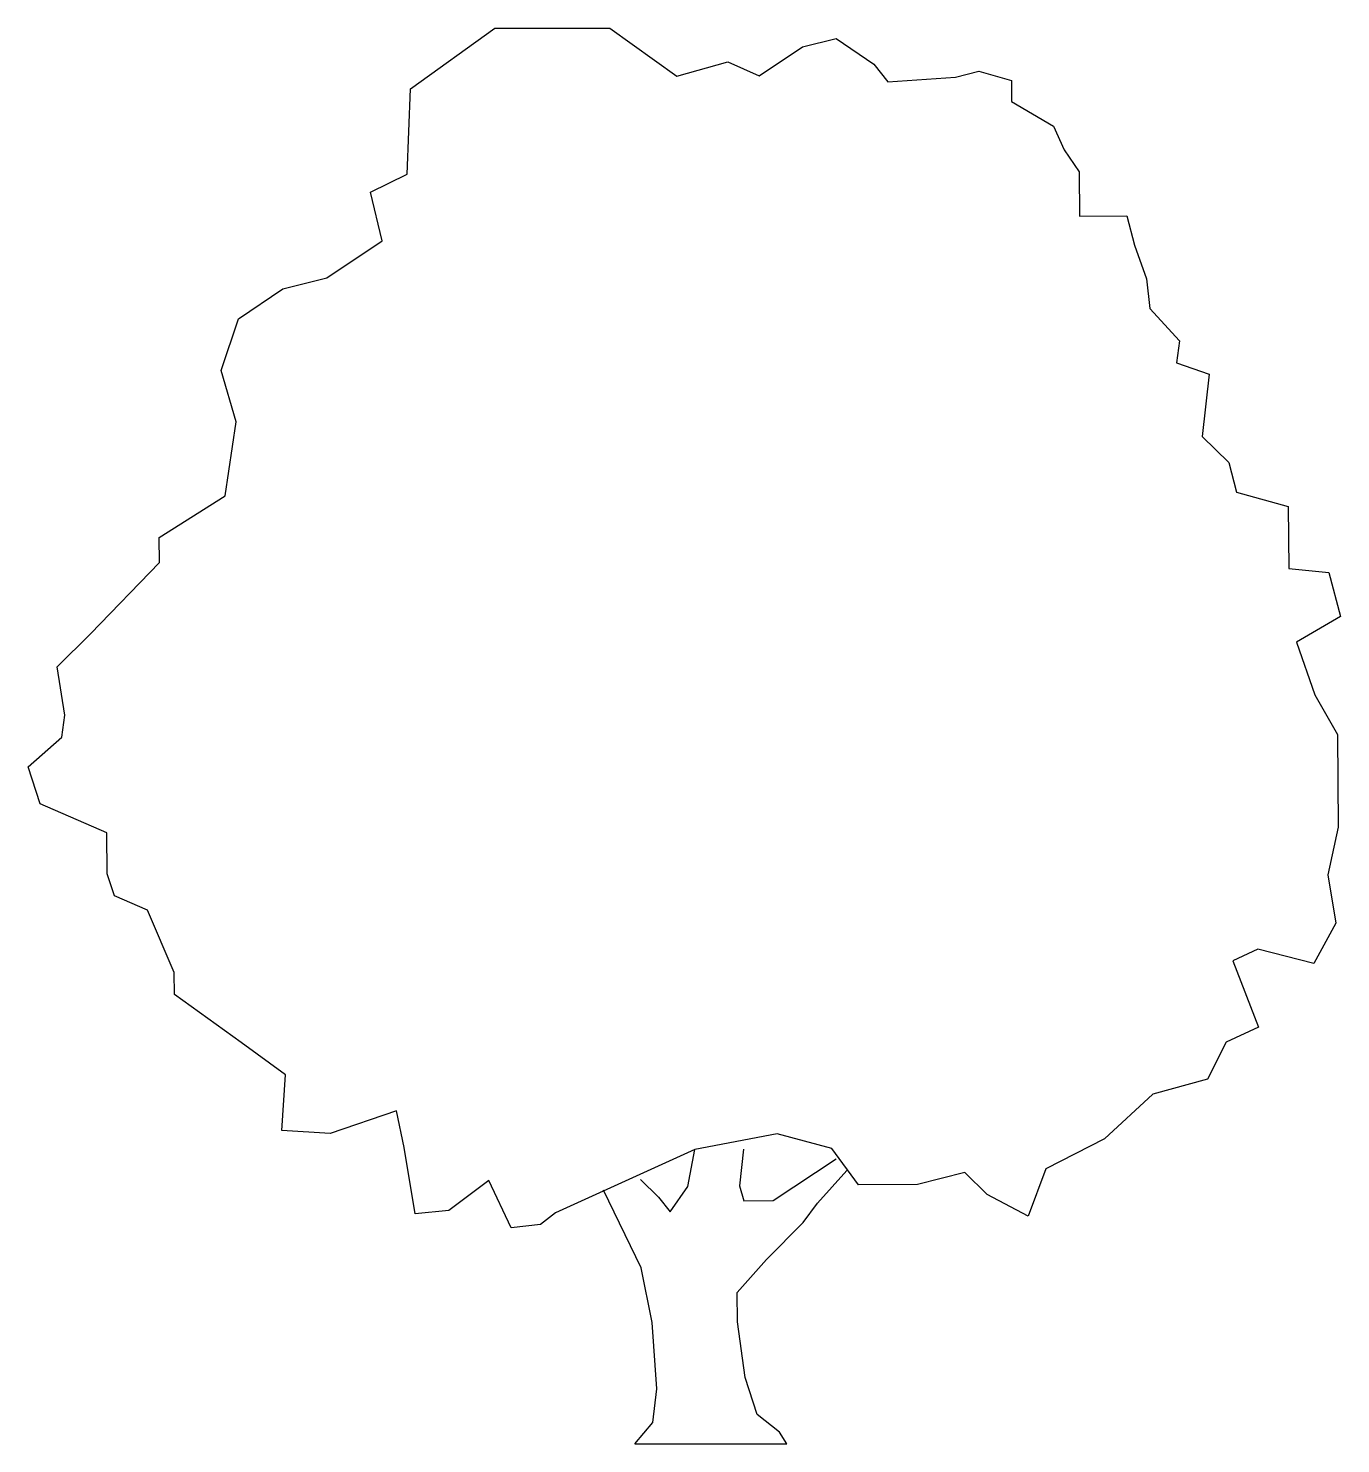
# Model space of a CAD drawing. Header units: metres. Extents: x -4.9 to 5.7, y 0 to 11.4.
import ezdxf

# ---------------------------------------------------------------- set-up
doc = ezdxf.new("R2010")
doc.units = ezdxf.units.M
doc.header["$LTSCALE"] = 0.2

msp = doc.modelspace()

# ---------------------------------------------------------------- linework, layer by layer
for p, q in [((-1.839, 10.257), (-1.81, 10.947)), ((3.47, 10.452), (3.591, 10.274)), ((-2.135, 10.11), (-1.839, 10.257)), ((3.591, 10.274), (3.594, 9.917)), ((-2.039, 9.719), (-2.135, 10.11)), ((3.594, 9.917), (3.977, 9.92)), ((3.977, 9.92), (4.038, 9.682)), ((-2.488, 9.418), (-2.039, 9.719)), ((4.038, 9.682), (4.134, 9.41)), ((-2.844, 9.33), (-2.488, 9.418)), ((4.134, 9.41), (4.161, 9.172)), ((-3.2, 9.089), (-2.844, 9.33)), ((4.161, 9.172), (4.402, 8.91)), ((-3.341, 8.671), (-3.2, 9.089)), ((4.402, 8.91), (4.378, 8.731)), ((4.378, 8.731), (4.642, 8.64)), ((-3.219, 8.255), (-3.341, 8.671)), ((4.642, 8.64), (4.586, 8.137)), ((-3.308, 7.658), (-3.219, 8.255)), ((4.586, 8.137), (4.801, 7.926)), ((4.801, 7.926), (4.862, 7.688)), ((4.862, 7.688), (5.28, 7.572)), ((-3.841, 7.322), (-3.308, 7.658)), ((5.28, 7.572), (5.284, 7.07)), ((-3.84, 7.118), (-3.841, 7.322)), ((-4.397, 6.543), (-3.84, 7.118)), ((5.284, 7.07), (5.608, 7.039)), ((5.608, 7.039), (5.704, 6.682)), ((5.704, 6.682), (5.348, 6.475)), ((-4.667, 6.277), (-4.397, 6.543)), ((5.348, 6.475), (5.496, 6.051)), ((-4.605, 5.886), (-4.667, 6.277)), ((5.496, 6.051), (5.678, 5.729)), ((-4.629, 5.707), (-4.605, 5.886)), ((5.678, 5.729), (5.684, 4.98)), ((-4.899, 5.467), (-4.629, 5.707)), ((-4.803, 5.17), (-4.899, 5.467)), ((-4.265, 4.936), (-4.803, 5.17)), ((-4.263, 4.604), (-4.265, 4.936)), ((5.684, 4.98), (5.601, 4.596)), ((-4.202, 4.426), (-4.263, 4.604)), ((5.601, 4.596), (5.664, 4.205)), ((-3.937, 4.309), (-4.202, 4.426)), ((-3.72, 3.808), (-3.937, 4.309)), ((5.664, 4.205), (5.488, 3.88)), ((5.036, 3.996), (4.832, 3.901)), ((4.832, 3.901), (5.041, 3.366)), ((5.488, 3.88), (5.036, 3.996)), ((-3.719, 3.629), (-3.72, 3.808)), ((-3.18, 3.242), (-3.719, 3.629)), ((5.041, 3.366), (4.778, 3.245)), ((-2.82, 2.981), (-3.18, 3.242)), ((4.778, 3.245), (4.627, 2.946)), ((-2.851, 2.53), (-2.82, 2.981)), ((4.627, 2.946), (4.186, 2.823)), ((4.186, 2.823), (3.797, 2.463)), ((-1.924, 2.69), (-2.459, 2.507)), ((-1.862, 2.393), (-1.924, 2.69)), ((-2.459, 2.507), (-2.851, 2.53)), ((1.15, 2.502), (0.487, 2.377)), ((1.593, 2.386), (1.15, 2.502)), ((3.797, 2.463), (3.322, 2.221)), ((-1.773, 1.857), (-1.862, 2.393)), ((0.487, 2.377), (-0.047, 2.135)), ((0.43, 2.079), (0.487, 2.377)), ((0.878, 2.38), (0.847, 2.082)), ((1.12, 1.965), (1.628, 2.301)), ((1.808, 2.09), (1.593, 2.386)), ((1.477, 1.942), (1.714, 2.208)), ((2.667, 2.19), (2.285, 2.093)), ((2.847, 2.013), (2.667, 2.19)), ((3.322, 2.221), (3.18, 1.837)), ((-1.179, 2.126), (-1.501, 1.885)), ((-0.998, 1.744), (-1.179, 2.126)), ((-0.047, 2.135), (-0.641, 1.866)), ((0.046, 2.135), (0.192, 1.992)), ((0.286, 1.874), (0.43, 2.079)), ((0.847, 2.082), (0.882, 1.963)), ((2.285, 2.093), (1.808, 2.09)), ((0.052, 1.421), (-0.251, 2.048)), ((0.192, 1.992), (0.286, 1.874)), ((0.882, 1.963), (1.12, 1.965)), ((3.18, 1.837), (2.847, 2.013)), ((-1.501, 1.885), (-1.773, 1.857)), ((-0.641, 1.866), (-0.76, 1.772)), ((1.36, 1.788), (1.477, 1.942)), ((-0.76, 1.772), (-0.998, 1.744)), ((1.064, 1.488), (1.36, 1.788)), ((0.828, 1.222), (1.064, 1.488)), ((0.14, 0.979), (0.052, 1.421)), ((0.83, 0.984), (0.828, 1.222)), ((0.179, 0.443), (0.14, 0.979)), ((0.893, 0.534), (0.83, 0.984)), ((0.989, 0.236), (0.893, 0.534)), ((0.147, 0.17), (0.179, 0.443)), ((1.169, 0.093), (0.989, 0.236)), ((0, 0), (0.147, 0.17)), ((0, 0), (1.229, 0)), ((1.229, 0), (1.169, 0.093))]:
    msp.add_line(p, q)
at = {"flags": 128}
msp.add_lwpolyline([(-1.81, 10.947), (-1.131, 11.435), (-0.201, 11.435), (0.341, 11.048), (0.752, 11.164), (1.006, 11.051), (1.356, 11.286), (1.629, 11.352), (1.931, 11.145), (2.045, 11.003), (2.592, 11.041), (2.781, 11.088), (3.045, 11.013), (3.045, 10.843), (3.385, 10.645), (3.47, 10.452)], dxfattribs=at)

doc.saveas('drawing.dxf')
